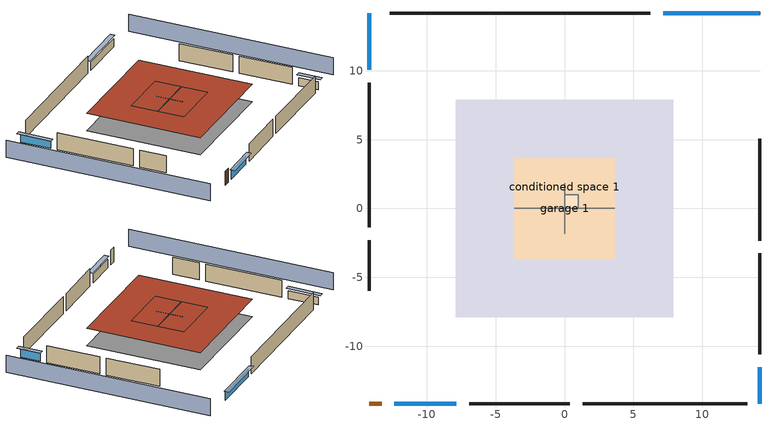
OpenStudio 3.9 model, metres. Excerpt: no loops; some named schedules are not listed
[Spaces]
garage 1
 floor foundation (Slab1 construction): -3.66,-3.66 -3.66,3.66 3.66,3.66 3.66,-3.66 z0
 wall outside (Wall1 construction): 14.19,-10.58 14.19,-3.27 z0:2.44
 wall outside (Wall2 construction): -6.93,-14.19 0.38,-14.19 z0:2.44
 wall outside (Wall9 construction): -14.19,-2.31 -14.19,-5.96 z0:2.44
 wall to conditioned space 1 (Wall5 construction Reversed): 3.66,0 -3.66,0 z0:2.44
 wall to conditioned space 1 (Wall6 construction Reversed): 0,1.83 0,-1.83 z0:2.44
 roof outside (Roof1 construction): -3.66,3.66 -3.66,-3.66 3.66,-3.66 3.66,3.66 z2.44
conditioned space 1
 floor foundation (Slab2 construction): -7.89,-7.89 -7.89,7.89 7.89,7.89 7.89,-7.89 z0
 wall outside (Wall3 construction): 6.23,14.19 -12.7,14.19 z0:2.44
 wall outside (Wall4 construction): 14.19,-2.34 14.19,5.07 z0:2.44
 wall outside (Wall7 construction): 1.31,-14.19 13.26,-14.19 z0:2.44
 wall outside (Wall8 construction): -14.19,9.14 -14.19,-1.38 z0:2.44
 wall outside (AdiabaticWallConstruction): 14.19,14.19 7.16,14.19 z0:1.16; 14.19,-14.19 14.19,-11.51 z0:1.19; -12.35,-14.19 -7.86,-14.19 z0:1.22; -14.19,14.19 -14.19,10.07 z0:1.1
 wall outside (AdiabaticWallConstruction 1): -14.19,-14.19 -13.28,-14.19 z0:2.03
 window (WindowConstruction): 14.19,14.19 7.16,14.19 z0:1.16
 window (WindowConstruction 1): 14.19,-14.19 14.19,-11.51 z0:1.19
 window (WindowConstruction 2): -12.35,-14.19 -7.86,-14.19 z0:1.22
 window (WindowConstruction 3): -14.19,14.19 -14.19,10.07 z0:1.1
 door (Door): -14.19,-14.19 -13.28,-14.19 z0:2.03
 roof outside (Roof2 construction): -7.89,7.89 -7.89,-7.89 7.89,-7.89 7.89,7.89 z2.44
furnace airloop ret air space
 floor adiabatic (AdiabaticConst): 0,0 0,1 1,1 1,0 z0
 wall adiabatic (AdiabaticConst): 0,1 0,0 1,0 1,1 0,1 z0:1
 ceiling adiabatic (AdiabaticConst): 1,0 1,1 0,1 0,0 z1
shading: -18.76,14.19 -18.76,-14.19 / 18.76,-14.19 18.76,14.19 z0:2.44; 6.85,14.19 14.5,14.19 14.5,14.8 6.85,14.8 z1.46; 14.19,-11.21 14.19,-14.5 14.8,-14.5 14.8,-11.21 z1.49; -7.55,-14.19 -12.65,-14.19 -12.65,-14.8 -7.55,-14.8 z1.52; -14.19,9.76 -14.19,14.5 -14.8,14.5 -14.8,9.76 z1.4
[Site]
Portland Intl Arpt_OR: Latitude {deg}=45.59; Longitude {deg}=-122.6; Time Zone {hr}=-8; Elevation {m}=33; Terrain=Suburbs; Keep Site Location Information=Yes
[Site:GroundTemperature:Shallow]
10.2558, 8.96328, 8.85977, 9.47314, 11.9355, 14.3863, 16.5111, 17.8571, 17.9714, 16.8767, 14.8061, 12.4304
[Site:WaterMainsTemperature]
Calculation Method=Schedule; Temperature Schedule=mains temperature schedule
[Building]
Building 1
[Material] Roughness=Rough
Name | Thickness {m} | Conductivity {W/m-K} | Density {kg/m3} | Specific Heat {J/kg-K} | Thermal Absorptance | Solar Absorptance | Visible Absorptance
asphalt or fiberglass shingles | 0.00635 | 0.162714 | 1121.4 | 1465.45 | 0.9 | 0.85 | 0.85
roof rigid ins | 0.00254769 | 0.029427 | 32.04 | 1214.23 | 0.9 | 0.7 | 0.7
osb sheathing 0.5 in. | 0.0127 | 0.115458 | 512.64 | 1214.23 | 0.9 | 0.6 | 0.6
roof rigid ins 1 | 0.103632 | 0.029427 | 32.04 | 1214.23 | 0.9 | 0.7 | 0.7
osb sheathing 0.75 in. | 0.01905 | 0.115458 | 512.64 | 1214.23 | 0.9 | 0.7 | 0.7
roof stud and cavity | 0.2032 | 0.0828465 | 78.34581 | 1123.46 | 0.9 | 0.7 | 0.7
gypsum board | 0.0127 | 0.160291 | 801 | 837.4 | 0.9 | 0.6 | 0.6
wood siding | 0.0254 | 0.102417 | 544.68 | 1172.36 | 0.9 | 0.85 | 0.85
osb sheathing 0.5 in. 1 | 0.0127 | 0.115458 | 512.64 | 1214.23 | 0.9 | 0.7 | 0.7
wall stud and cavity | 0.1397 | 0.727959 | 139.0536 | 1170.24 | 0.9 | 0.6 | 0.6
wall stud and cavity 1 | 0.1397 | 0.550994 | 139.0536 | 1170.24 | 0.9 | 0.7 | 0.7
osb sheathing 0.5 in. 2; osb sheathing 0.5 in. 3 | 0.0127 | 0.115458 | 512.64 | 1214.23
wall stud and cavity 2 | 0.1397 | 0.335416 | 139.0536 | 1170.24 | 0.9 | 0.7 | 0.7
concrete 4.0 in. | 0.1016 | 1.803125 | 2242.8 | 837.4 | 0.9 | 0.7 | 0.7
floor covering | 0.0127 | 0.0450781 | 54.468 | 1339.84 | 0.9 | 0.9 | 0.9
wood siding 1; wood siding 2 | 0.0254 | 0.102417 | 544.68 | 1172.36
wall rigid ins | 0.512978 | 0.029427 | 32.04 | 1214.23 | 0.9 | 0.7 | 0.7
wall stud and cavity 3 | 0.0889 | 0.380278 | 52.3479 | 1209.89 | 0.9 | 0.7 | 0.7
door material | 0.04445 | 0.0612267 | 512.64 | 1214.23 | 0.9 | 0.7 | 0.7
wall stud and cavity 4 | 0.0889 | 0.391764 | 83.0341 | 1211.67 | 0.9 | 0.7 | 0.7
furniture material conditioned space 1; furniture material garage 1 | 0.1524 | 0.115458 | 640.8 | 1214.23 | 0.9 | 0.6 | 0.6
[Construction]
Roof1 construction: asphalt or fiberglass shingles, roof rigid ins, osb sheathing 0.5 in.
Roof2 construction: asphalt or fiberglass shingles, roof rigid ins 1, osb sheathing 0.75 in., roof stud and cavity, gypsum board
Wall1 construction; Wall2 construction: wood siding, osb sheathing 0.5 in. 1, wall stud and cavity
Wall3 construction; Wall4 construction: wood siding, osb sheathing 0.5 in. 1, wall stud and cavity 1, gypsum board
Wall5 construction Reversed: gypsum board, wall stud and cavity 2, osb sheathing 0.5 in. 2
Wall6 construction Reversed: gypsum board, wall stud and cavity 2, osb sheathing 0.5 in. 3
Wall7 construction; Wall8 construction: wood siding, osb sheathing 0.5 in. 3, wall stud and cavity 1, gypsum board
Wall9 construction: wood siding, osb sheathing 0.5 in. 3, wall stud and cavity
Slab1 construction: concrete 4.0 in.
Slab2 construction: concrete 4.0 in., floor covering
WindowConstruction; WindowConstruction 1; WindowConstruction 2; WindowConstruction 3: WindowMaterial
AdiabaticWallConstruction: wood siding 1, wall rigid ins, wall stud and cavity 3, gypsum board
Door: door material
AdiabaticWallConstruction 1: wood siding 2, wall rigid ins, wall stud and cavity 3, gypsum board
PartitionWallConstruction: gypsum board, wall stud and cavity 4, gypsum board
furniture construction conditioned space 1: furniture material conditioned space 1
furniture construction garage 1: furniture material garage 1
AdiabaticConst: Adiabatic
[WindowMaterial:SimpleGlazingSystem]
WindowMaterial: U-Factor {W/m2-K}=4.31528; Solar Heat Gain Coefficient=0.67
[Material:NoMass]
Adiabatic: Roughness=Rough; Thermal Resistance {m2-K/W}=176.1
[ThermalZone] Multiplier=1; Use Ideal Air Loads=No
Name | Volume {m3} | Thermostat
conditioned space | 606.66 | conditioned space temperature setpoint
garage | 130.484
furnace airloop ret air zone | 1
[Sizing:Zone] Zone Cooling Design Supply Air Temperature Input Method=SupplyAirTemperature; Zone Cooling Design Supply Air Temperature {C}=14; Zone Cooling Design Supply Air Temperature Difference {deltaC}=11.11; Zone Heating Design Supply Air Temperature Input Method=SupplyAirTemperature; Zone Heating Design Supply Air Temperature {C}=40; Zone Heating Design Supply Air Temperature Difference {deltaC}=11.11; Zone Cooling Design Supply Air Humidity Ratio {kg-H2O/kg-air}=0.0085; Zone Heating Design Supply Air Humidity Ratio {kg-H2O/kg-air}=0.008; Cooling Design Air Flow Method=DesignDay; Heating Design Air Flow Method=DesignDay; Account for Dedicated Outdoor Air System=No; Dedicated Outdoor Air System Control Strategy=NeutralSupplyAir; Dedicated Outdoor Air Low Setpoint Temperature for Design {C}=autosize; Dedicated Outdoor Air High Setpoint Temperature for Design {C}=autosize; Zone Load Sizing Method=Sensible Load Only No Latent Load; Zone Latent Cooling Design Supply Air Humidity Ratio Input Method=HumidityRatioDifference; Zone Cooling Design Supply Air Humidity Ratio Difference {kgWater/kgDryAir}=0.005; Zone Latent Heating Design Supply Air Humidity Ratio Input Method=HumidityRatioDifference; Zone Humidification Design Supply Air Humidity Ratio Difference {kgWater/kgDryAir}=0.005; Sizing Option=Coincident
garage; furnace airloop ret air zone
[Space]
Name | Thermal Zone | Volume {m3}
conditioned space 1 | conditioned space | 606.66
garage 1 | garage | 130.484
furnace airloop ret air space | furnace airloop ret air zone
[ThermostatSetpoint:DualSetpoint]
conditioned space temperature setpoint: Heating Setpoint Temperature Schedule=heating setpoint; Cooling Setpoint Temperature Schedule=cooling setpoint; Temperature Difference Between Cutout And Setpoint {deltaC}=0
[Foundation:Kiva] Wall Height Above Grade {m}=0.1016; Wall Depth Below Slab {m}=0.2032
Name | Initial Indoor Air Temperature {C}
Foundation Kiva 1 | 13.4258
Foundation Kiva 2 | 16.1111
[Foundation:Kiva:Settings]
Soil Conductivity {W/m-K}=2.9427; Soil Density {kg/m3}=1842.3; Soil Specific Heat {J/kg-K}=418.7; Ground Solar Absorptivity=0.9; Ground Thermal Absorptivity=0.9; Ground Surface Roughness {m}=0.03; Far-Field Width {m}=40; Deep-Ground Boundary Condition=ZeroFlux; Deep-Ground Depth {m}=40; Minimum Cell Dimension {m}=0.2; Maximum Cell Growth Coefficient=3; Simulation Timestep=Timestep
[SurfaceProperty:ExposedFoundationPerimeter] Exposed Perimeter Calculation Method=TotalExposedPerimeter
Name | Total Exposed Perimeter {m}
Slab1 | 18.288
Slab2 | 58.30824
[SurfaceProperty:IncidentSolarMultiplier] Incident Solar Multiplier=1; Incident Solar Multiplier Schedule=trans schedule winter=0.85 summer=0.7
Window1; Window2; Window3; Window4
[InternalMass:Definition] Design Level Calculation Method=SurfaceArea
Name | Construction | Surface Area {m2}
partition wall mass | PartitionWallConstruction | 248.794
furniture mass conditioned space 1 | furniture construction conditioned space 1 | 99.51774
furniture mass garage 1 | furniture construction garage 1 | 5.35122
[InternalMass] Multiplier=1
Name | Internal Mass Definition | Space or SpaceType
partition wall mass | partition wall mass | conditioned space 1
furniture mass conditioned space 1 | furniture mass conditioned space 1 | conditioned space 1
furniture mass garage 1 | furniture mass garage 1 | garage 1
[EnergyManagementSystem:Sensor]
Name | Output Variable or Output Meter Index Key | Output Variable or Output Meter
water_heater_amb_temp | garage | Zone Mean Air Temperature
water_heater_amb_rh | garage | Zone Air Relative Humidity
water_heater_T_set | water heater setpoint | Schedule Value
out_pb_s |  | Site Outdoor Air Barometric Pressure
out_wt_s |  | Site Outdoor Air Humidity Ratio
site_vw_s |  | Site Wind Speed
cool_season | cooling season schedule | Schedule Value
furnace_airloop_AH_MFR_s | Node 14 | System Node Mass Flow Rate
furnace_airloop_AH_VFR_s | Node 14 | System Node Current Density Volume Flow Rate
furnace_airloop_AH_Tout_s | Node 14 | System Node Temperature
furnace_airloop_AH_Wout_s | Node 14 | System Node Humidity Ratio
furnace_airloop_RA_T_s | Node 17 | System Node Temperature
furnace_airloop_Ra_W_s | Node 17 | System Node Humidity Ratio
furnace_airloop_0_DZ_T_s | garage | Zone Air Temperature
furnace_airloop_0_DZ_W_s | garage | Zone Mean Air Humidity Ratio
natural_vent_s | natural vent schedule | Schedule Value
htg_sp_s | heating setpoint | Schedule Value
clg_sp_s | cooling setpoint | Schedule Value
mech_vent_range_fan_0_sch_s | mech vent range fan 0 schedule | Schedule Value
mech_vent_bath_fan_0_sch_s | mech vent bath fan 0 schedule | Schedule Value
clothes_dryer_exhaust_0_sch_s | clothes_dryer | Schedule Value
htg_load_cond |  | Heating:EnergyTransfer:Zone:CONDITIONED SPACE
clg_load_cond |  | Cooling:EnergyTransfer:Zone:CONDITIONED SPACE
htg_load_duct |  | Heating:EnergyTransfer:Zone:FURNACE AIRLOOP RET AIR ZONE
clg_load_duct |  | Cooling:EnergyTransfer:Zone:FURNACE AIRLOOP RET AIR ZONE
s_conv | Roof2 | Surface Inside Face Convection Heat Gain Energy
s_ig | Roof2 | Surface Inside Face Internal Gains Radiation Heat Gain Energy
s_sol | Roof2 | Surface Inside Face Solar Radiation Heat Gain Energy
s_lgt | Roof2 | Surface Inside Face Lights Radiation Heat Gain Energy
s_surf | Roof2 | Surface Inside Face Net Surface Thermal Radiation Heat Gain Energy
s_conv_1 | Slab2 | Surface Inside Face Convection Heat Gain Energy
s_ig_1 | Slab2 | Surface Inside Face Internal Gains Radiation Heat Gain Energy
s_sol_1 | Slab2 | Surface Inside Face Solar Radiation Heat Gain Energy
s_lgt_1 | Slab2 | Surface Inside Face Lights Radiation Heat Gain Energy
s_surf_1 | Slab2 | Surface Inside Face Net Surface Thermal Radiation Heat Gain Energy
ss_sol | Door1 | Surface Inside Face Solar Radiation Heat Gain Energy
ss_lgt | Door1 | Surface Inside Face Lights Radiation Heat Gain Energy
ss_conv | Door1 | Surface Inside Face Convection Heat Gain Energy
ss_ig | Door1 | Surface Inside Face Internal Gains Radiation Heat Gain Energy
ss_surf | Door1 | Surface Inside Face Net Surface Thermal Radiation Heat Gain Energy
ss_conv_1 | Window1 | Surface Inside Face Convection Heat Gain Energy
ss_ig_1 | Window1 | Surface Inside Face Internal Gains Radiation Heat Gain Energy
ss_surf_1 | Window1 | Surface Inside Face Net Surface Thermal Radiation Heat Gain Energy
ss_trans_in | Window1 | Surface Window Transmitted Solar Radiation Rate
ss_back_out | Window1 | Surface Window Shortwave from Zone Back Out Window Heat Transfer Rate
ss_trans_out | Window1 | Surface Inside Face Initial Transmitted Diffuse Transmitted Out Window Solar Radiation Rate
ss_conv_2 | Window2 | Surface Inside Face Convection Heat Gain Energy
ss_ig_2 | Window2 | Surface Inside Face Internal Gains Radiation Heat Gain Energy
ss_surf_2 | Window2 | Surface Inside Face Net Surface Thermal Radiation Heat Gain Energy
ss_trans_in_1 | Window2 | Surface Window Transmitted Solar Radiation Rate
ss_back_out_1 | Window2 | Surface Window Shortwave from Zone Back Out Window Heat Transfer Rate
ss_trans_out_1 | Window2 | Surface Inside Face Initial Transmitted Diffuse Transmitted Out Window Solar Radiation Rate
ss_conv_3 | Window3 | Surface Inside Face Convection Heat Gain Energy
ss_ig_3 | Window3 | Surface Inside Face Internal Gains Radiation Heat Gain Energy
ss_surf_3 | Window3 | Surface Inside Face Net Surface Thermal Radiation Heat Gain Energy
ss_trans_in_2 | Window3 | Surface Window Transmitted Solar Radiation Rate
ss_back_out_2 | Window3 | Surface Window Shortwave from Zone Back Out Window Heat Transfer Rate
ss_trans_out_2 | Window3 | Surface Inside Face Initial Transmitted Diffuse Transmitted Out Window Solar Radiation Rate
ss_conv_4 | Window4 | Surface Inside Face Convection Heat Gain Energy
ss_ig_4 | Window4 | Surface Inside Face Internal Gains Radiation Heat Gain Energy
ss_surf_4 | Window4 | Surface Inside Face Net Surface Thermal Radiation Heat Gain Energy
ss_trans_in_3 | Window4 | Surface Window Transmitted Solar Radiation Rate
ss_back_out_3 | Window4 | Surface Window Shortwave from Zone Back Out Window Heat Transfer Rate
ss_trans_out_3 | Window4 | Surface Inside Face Initial Transmitted Diffuse Transmitted Out Window Solar Radiation Rate
s_conv_2 | Wall3 | Surface Inside Face Convection Heat Gain Energy
s_ig_2 | Wall3 | Surface Inside Face Internal Gains Radiation Heat Gain Energy
s_sol_2 | Wall3 | Surface Inside Face Solar Radiation Heat Gain Energy
s_lgt_2 | Wall3 | Surface Inside Face Lights Radiation Heat Gain Energy
s_surf_2 | Wall3 | Surface Inside Face Net Surface Thermal Radiation Heat Gain Energy
s_conv_3 | Wall4 | Surface Inside Face Convection Heat Gain Energy
s_ig_3 | Wall4 | Surface Inside Face Internal Gains Radiation Heat Gain Energy
s_sol_3 | Wall4 | Surface Inside Face Solar Radiation Heat Gain Energy
s_lgt_3 | Wall4 | Surface Inside Face Lights Radiation Heat Gain Energy
s_surf_3 | Wall4 | Surface Inside Face Net Surface Thermal Radiation Heat Gain Energy
s_conv_4 | Wall5 | Surface Inside Face Convection Heat Gain Energy
s_ig_4 | Wall5 | Surface Inside Face Internal Gains Radiation Heat Gain Energy
s_sol_4 | Wall5 | Surface Inside Face Solar Radiation Heat Gain Energy
s_lgt_4 | Wall5 | Surface Inside Face Lights Radiation Heat Gain Energy
s_surf_4 | Wall5 | Surface Inside Face Net Surface Thermal Radiation Heat Gain Energy
s_conv_5 | Wall6 | Surface Inside Face Convection Heat Gain Energy
s_ig_5 | Wall6 | Surface Inside Face Internal Gains Radiation Heat Gain Energy
s_sol_5 | Wall6 | Surface Inside Face Solar Radiation Heat Gain Energy
s_lgt_5 | Wall6 | Surface Inside Face Lights Radiation Heat Gain Energy
s_surf_5 | Wall6 | Surface Inside Face Net Surface Thermal Radiation Heat Gain Energy
s_conv_6 | Wall7 | Surface Inside Face Convection Heat Gain Energy
s_ig_6 | Wall7 | Surface Inside Face Internal Gains Radiation Heat Gain Energy
s_sol_6 | Wall7 | Surface Inside Face Solar Radiation Heat Gain Energy
s_lgt_6 | Wall7 | Surface Inside Face Lights Radiation Heat Gain Energy
s_surf_6 | Wall7 | Surface Inside Face Net Surface Thermal Radiation Heat Gain Energy
s_conv_7 | Wall8 | Surface Inside Face Convection Heat Gain Energy
s_ig_7 | Wall8 | Surface Inside Face Internal Gains Radiation Heat Gain Energy
s_sol_7 | Wall8 | Surface Inside Face Solar Radiation Heat Gain Energy
s_lgt_7 | Wall8 | Surface Inside Face Lights Radiation Heat Gain Energy
s_surf_7 | Wall8 | Surface Inside Face Net Surface Thermal Radiation Heat Gain Energy
im_conv | furniture mass conditioned space 1 | Surface Inside Face Convection Heat Gain Energy
im_ig | furniture mass conditioned space 1 | Surface Inside Face Internal Gains Radiation Heat Gain Energy
im_sol | furniture mass conditioned space 1 | Surface Inside Face Solar Radiation Heat Gain Energy
im_lgt | furniture mass conditioned space 1 | Surface Inside Face Lights Radiation Heat Gain Energy
im_surf | furniture mass conditioned space 1 | Surface Inside Face Net Surface Thermal Radiation Heat Gain Energy
im_conv_1 | partition wall mass | Surface Inside Face Convection Heat Gain Energy
im_ig_1 | partition wall mass | Surface Inside Face Internal Gains Radiation Heat Gain Energy
im_sol_1 | partition wall mass | Surface Inside Face Solar Radiation Heat Gain Energy
im_lgt_1 | partition wall mass | Surface Inside Face Lights Radiation Heat Gain Energy
im_surf_1 | partition wall mass | Surface Inside Face Net Surface Thermal Radiation Heat Gain Energy
airflow_gain | infil flow | Infiltration Sensible Heat Gain Energy
airflow_loss | infil flow | Infiltration Sensible Heat Loss Energy
airflow_gain_1 | natural vent flow | Infiltration Sensible Heat Gain Energy
airflow_loss_1 | natural vent flow | Infiltration Sensible Heat Loss Energy
airflow_gain_2 | whole house fan flow | Infiltration Sensible Heat Gain Energy
airflow_loss_2 | whole house fan flow | Infiltration Sensible Heat Loss Energy
mv_conv | mech vent bath fan 0 | Electric Equipment Convective Heating Energy
mv_rad | mech vent bath fan 0 | Electric Equipment Radiant Heating Energy
mv_conv_1 | mech vent house fan | Electric Equipment Convective Heating Energy
mv_rad_1 | mech vent house fan | Electric Equipment Radiant Heating Energy
mv_conv_2 | mech vent house fan cfis | Electric Equipment Convective Heating Energy
mv_rad_2 | mech vent house fan cfis | Electric Equipment Radiant Heating Energy
mv_conv_3 | mech vent range fan 0 | Electric Equipment Convective Heating Energy
mv_rad_3 | mech vent range fan 0 | Electric Equipment Radiant Heating Energy
mv_conv_4 | mech vent house fan latent load | Other Equipment Convective Heating Energy
mv_rad_4 | mech vent house fan latent load | Other Equipment Radiant Heating Energy
mv_conv_5 | mech vent house fan sensible load | Other Equipment Convective Heating Energy
mv_rad_5 | mech vent house fan sensible load | Other Equipment Radiant Heating Energy
ducts_conv | furnace airloop_0 RetCondToRP | Other Equipment Convective Heating Energy
ducts_rad | furnace airloop_0 RetCondToRP | Other Equipment Radiant Heating Energy
ducts_conv_1 | furnace airloop_0 RetLatLkToRP | Other Equipment Convective Heating Energy
ducts_rad_1 | furnace airloop_0 RetLatLkToRP | Other Equipment Radiant Heating Energy
ducts_conv_2 | furnace airloop_0 RetSensLkToRP | Other Equipment Convective Heating Energy
ducts_rad_2 | furnace airloop_0 RetSensLkToRP | Other Equipment Radiant Heating Energy
ducts_conv_3 | furnace airloop_0 SupCondToLv | Other Equipment Convective Heating Energy
ducts_rad_3 | furnace airloop_0 SupCondToLv | Other Equipment Radiant Heating Energy
ducts_conv_4 | furnace airloop_0 SupLatLkToCond | Other Equipment Convective Heating Energy
[ElectricEquipment:Definition] Design Level Calculation Method=EquipmentLevel
Name | Design Level {W} | Fraction Latent | Fraction Radiant | Fraction Lost
ceiling fan | 18.4539 | 0 | 0.558 | 0
clothes washer | 171.848 | 0.03 | 0.162 | 0.7
clothes dryer | 4466.02 | 0.015 | 0.081 | 0.85
dishwasher | 368.541 | 0.3 | 0.18 | 0.4
fridge | 46.9578 | 0 | 0.6 | 0
cooking range | 96.1708 | 0.16 | 0.384 | 0.2
misc tv | 307.209 | 0 | 0.6 | 0
misc plug loads | 231.039 | 0.021 | 0.558 | 0.049
whole house fan; mech vent house fan | 0 | 0 | 0 | 1
mech vent house fan cfis | 0 | 0 | 0 | 0
mech vent range fan 0; mech vent bath fan 0 | 30 | 0 | 0 | 1
[ElectricEquipment] Space or SpaceType=conditioned space 1
Name | Electric Equipment Definition | Schedule
ceiling fan | ceiling fan | ceiling_fan
clothes washer | clothes washer | clothes_washer
clothes dryer | clothes dryer | clothes_dryer
dishwasher | dishwasher | dishwasher
fridge | fridge | fridge schedule
cooking range | cooking range | cooking_range
misc tv | misc tv | plug_loads_tv
misc plug loads | misc plug loads | plug_loads_other
whole house fan | whole house fan | Always On Discrete
mech vent house fan | mech vent house fan | mech vent house fan schedule
mech vent house fan cfis | mech vent house fan cfis | mech vent house fan cfis schedule
mech vent range fan 0 | mech vent range fan 0 | mech vent range fan 0 schedule
mech vent bath fan 0 | mech vent bath fan 0 | mech vent bath fan 0 schedule
[OtherEquipment:Definition] Design Level Calculation Method=EquipmentLevel
Name | Design Level {W} | Fraction Latent | Fraction Radiant | Fraction Lost
water heater sens; furnace airloop_0 SupSensLkToCond; furnace airloop_0 SupCondToLv; furnace airloop_0 RetCondToRP; furnace airloop_0 RetSensLkToRP; furnace airloop_0 SupCondToDZ; furnace airloop_0 RetCondToDZ; furnace airloop_0 SupSensLkToDZ; mech vent house fan sensible load | 0 | 0 | 0 | 0
water heater lat; furnace airloop_0 SupLatLkToCond; furnace airloop_0 RetLatLkToRP; furnace airloop_0 SupLatLkToDZ; mech vent house fan latent load | 0 | 1 | 0 | 0
water heater energy adjustment1 | 0.01 | 0 | 0 | 1
clothes dryer 2 | 0 | 0.015 | 0.081 | 0.85
cooking range 2 | 2818.49 | 0.16 | 0.384 | 0.2
general water use sensible | -79.8895 | 0 | 0.6 | 0
general water use latent | 81.0615 | 1 | 0 | 0
[OtherEquipment]
Name | Other Equipment Definition | Space or SpaceType | Schedule | Fuel Type
water heater sens | water heater sens | garage 1 | Always On Discrete
water heater lat | water heater lat | garage 1 | Always On Discrete
water heater energy adjustment1 | water heater energy adjustment1 | garage 1 | Always On Discrete | Electricity
clothes dryer 1 | clothes dryer 2 | conditioned space 1 | clothes_dryer | Electricity
cooking range 1 | cooking range 2 | conditioned space 1 | cooking_range | NaturalGas
general water use sensible | general water use sensible | conditioned space 1 | general water use schedule
general water use latent | general water use latent | conditioned space 1 | general water use schedule
furnace airloop_0 SupSensLkToCond | furnace airloop_0 SupSensLkToCond | conditioned space 1 | Always On Discrete
furnace airloop_0 SupLatLkToCond | furnace airloop_0 SupLatLkToCond | conditioned space 1 | Always On Discrete
furnace airloop_0 SupCondToLv | furnace airloop_0 SupCondToLv | conditioned space 1 | Always On Discrete
furnace airloop_0 RetCondToRP | furnace airloop_0 RetCondToRP | furnace airloop ret air space | Always On Discrete
furnace airloop_0 RetSensLkToRP | furnace airloop_0 RetSensLkToRP | furnace airloop ret air space | Always On Discrete
furnace airloop_0 RetLatLkToRP | furnace airloop_0 RetLatLkToRP | furnace airloop ret air space | Always On Discrete
furnace airloop_0 SupCondToDZ | furnace airloop_0 SupCondToDZ | garage 1 | Always On Discrete
furnace airloop_0 RetCondToDZ | furnace airloop_0 RetCondToDZ | garage 1 | Always On Discrete
furnace airloop_0 SupSensLkToDZ | furnace airloop_0 SupSensLkToDZ | garage 1 | Always On Discrete
furnace airloop_0 SupLatLkToDZ | furnace airloop_0 SupLatLkToDZ | garage 1 | Always On Discrete
mech vent house fan sensible load | mech vent house fan sensible load | conditioned space 1 | Always On Discrete
mech vent house fan latent load | mech vent house fan latent load | conditioned space 1 | Always On Discrete
[WaterUse:Equipment:Definition]
Name | Peak Flow Rate {m3/s}
clothes washer | 7.27036e-06
dishwasher | 4.20001e-06
[Lights:Definition] Design Level Calculation Method=LightingLevel; Fraction Radiant=0.6; Fraction Visible=0.2; Return Air Fraction=0
Name | Lighting Level {W}
interior lighting | 345.016
garage lighting | 8.4446
[Lights] Fraction Replaceable=1
Name | Lights Definition | Space or SpaceType | Schedule
interior lighting | interior lighting | conditioned space 1 | lighting_interior
garage lighting | garage lighting | garage 1 | lighting_garage
[Exterior:Lights:Definition]
exterior lighting: Design Level {W}=8.97151
[Exterior:Lights]
exterior lighting: Exterior Lights Definition=exterior lighting; Schedule=exterior lighting schedule
[People:Definition]
occupants: Number of People Calculation Method=People; Number of People {people}=4; Fraction Radiant=0.314171; Sensible Heat Fraction=0.56303; Carbon Dioxide Generation Rate {m3/s-W}=0; Enable ASHRAE 55 Comfort Warnings=No; Mean Radiant Temperature Calculation Type=EnclosureAveraged
[People]
occupants: People Definition=occupants; Space or SpaceType=conditioned space 1; Number of People Schedule=occupants; Activity Level Schedule=occupants activity schedule; Multiplier=1
[ZoneMixing] Schedule=Always On Continuous; Design Flow Rate Calculation Method=Flow/Zone; Design Flow Rate {m3/s}=0
Name | Zone or Space | Source Zone or Space
furnace airloop_0 ZoneMixDZToCond mix | conditioned space | garage
furnace airloop_0 ZoneMixCondToDZ mix | garage | conditioned space
[SpaceInfiltration:DesignFlowRate] Schedule=Always On Discrete; Design Flow Rate Calculation Method=Flow/Space; Design Flow Rate {m3/s}=0
Name | Space or SpaceType
natural vent flow; whole house fan flow; infil flow | conditioned space 1
garage 1 duct leakage imbalance infil flow | garage 1
[SpaceInfiltration:EffectiveLeakageArea]
infil garage 1: Space or SpaceType=garage 1; Schedule=Always On Discrete; Effective Air Leakage Area {cm2}=217.469; Stack Coefficient=0.000129147; Wind Coefficient=4.38083e-05
